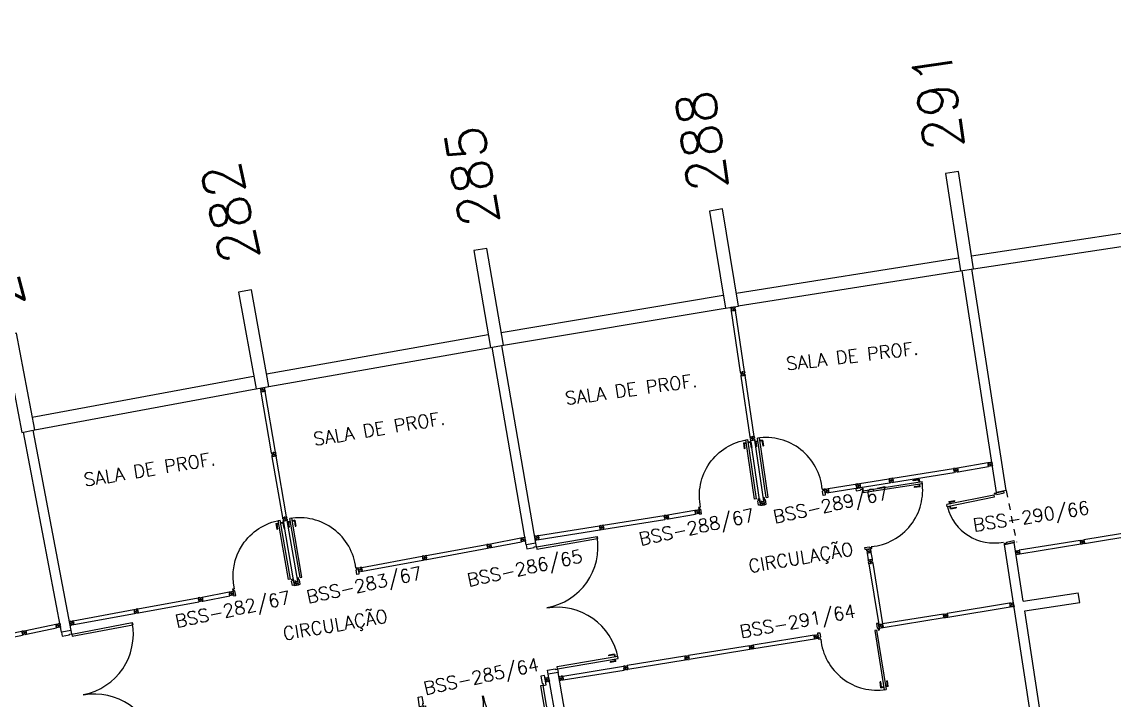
# Model space of a CAD drawing. Extents: x -152 to 150, y 325 to 437.
# Drawn here: x -79.12 to -62.45, y 415.76 to 426.11 of the extents above; entities that cross this region are included whole.
import ezdxf
from ezdxf.enums import TextEntityAlignment as Align

# ---------------------------------------------------------------- set-up
doc = ezdxf.new("R2010")
doc.units = 0
doc.header["$LTSCALE"] = 0.01
doc.header["$MEASUREMENT"] = 0
doc.header["$PDMODE"] = 98
doc.linetypes.add('HIDDEN', pattern=[0.375, 0.25, -0.125])
doc.layers.get('0').update_dxf_attribs({"linetype": 'CONTINUOUS'})
doc.layers.get('DEFPOINTS').update_dxf_attribs({"linetype": 'CONTINUOUS'})
for name, color, linetype in [('ALV', 2, 'CONTINUOUS'), ('DIV', 2, 'CONTINUOUS'), ('ESQ', 1, 'CONTINUOUS'), ('ESTR', 3, 'CONTINUOUS'), ('grapa', 1, 'HIDDEN'), ('NOPILAR1', 2, 'CONTINUOUS'), ('TEXTO', 2, 'CONTINUOUS'), ('TEXTO-CENTRO-CUSTO', 2, 'CONTINUOUS'), ('TEXTO-ENDEREÇO', 2, 'CONTINUOUS')]:
    doc.layers.add(name, color=color, linetype=linetype)
doc.styles.add('1', font='romans.shx')
doc.styles.add('NOPILAR', font='simplex.shx', dxfattribs={"height": 0.6})
doc.styles.add('UNB-100', font='simplex.shx', dxfattribs={"height": 3})
doc.styles.add('UNB-100-1', font='simplex.shx', dxfattribs={"height": 0.2})
doc.dimstyles.new('1-600', dxfattribs={"dimtxt": 1.1, "dimasz": 2.5, "dimexe": 2, "dimexo": 4, "dimgap": 0.2, "dimtad": 1, "dimdec": 0, "dimzin": 4, "dimdsep": 46, "dimlunit": 6, "dimtxsty": '1', "dimblk1": 'NONE', "dimblk2": 'NONE', "dimsah": 1, "dimcen": 0, "dimclrd": 2, "dimclre": 2, "dimclrt": 2, "dimadec": 0, "dimazin": 0, "dimtfac": 1, "dimtdec": 0, "dimtmove": 2, "dimatfit": 3, "dimldrblk": 'NONE', "dimfxl": 1, "dimtolj": 1, "dimtzin": 0, "dimarcsym": 0})

# ---------------------------------------------------------------- blocks, each defined once
blk = doc.blocks.new('PILAR-SSC')
blk.add_lwpolyline([(0, 0), (0, -1.5), (0.2, -1.5), (0.2, 0)], close=True)
blk = doc.blocks.new('DIVMT-SSC')
for p, q in [((0, 0.005), (0, -0.005)), ((0, -0.005), (0, 0.005)), ((-0.03, -0.03), (-0.03, -0.97)), ((0.006, -0.03), (-0.006, -0.03)), ((-0.005, 0), (0.005, 0)), ((0.005, 0), (-0.005, 0)), ((0.006, -0.02), (0.006, -0.03)), ((0.03, -0.03), (0.03, -0.97)), ((0.03, -0.97), (-0.03, -0.97)), ((-0.006, -0.98), (-0.006, -0.97)), ((-0.006, -0.98), (0.006, -0.98)), ((0.005, -0.97), (-0.005, -0.97)), ((0, -0.994), (0, -1.007)), ((0.006, -0.98), (0.006, -0.97)), ((0.006, -1.001), (-0.006, -1.001)), ((0, -1.02), (0, -1.021))]:
    blk.add_line(p, q)
blk.add_lwpolyline([(0.006, -0.02), (-0.006, -0.02), (0.006, -0.02), (0.006, -0.03), (0.03, -0.03), (0.03, -0.008), (0.02, -0.008), (0.02, 0.008), (0.03, 0.008), (0.03, 0.03), (0.006, 0.03), (0.006, 0.02), (-0.006, 0.02), (-0.006, 0.03), (-0.03, 0.03), (-0.03, 0.008), (-0.02, 0.008), (-0.02, -0.008), (-0.03, -0.008), (-0.03, -0.03), (-0.006, -0.03), (-0.006, -0.02), (-0.006, -0.03)])
blk = doc.blocks.new('PTDP-SSC')
at = {"color": 2}
for p, q in [((0.055, 1.015), (0.09, 1.015)), ((0.055, 0.075), (0.055, 1.015)), ((0.09, 0.075), (0.09, 1.015)), ((1.91, 0.075), (1.91, 1.015)), ((1.945, 1.015), (1.91, 1.015)), ((1.945, 0.075), (1.945, 1.015)), ((0.05, 0.075), (0, 0.075)), ((0, 0.075), (0, -0.075)), ((0.05, 0.04), (0.05, 0.075)), ((0.06, 0.04), (0.05, 0.04)), ((0.055, 0.075), (0.09, 0.075)), ((0.06, -0.075), (0.06, 0.04)), ((1.945, 0.075), (1.91, 0.075)), ((1.94, -0.075), (1.94, 0.04)), ((1.94, 0.04), (1.95, 0.04)), ((1.95, 0.04), (1.95, 0.075)), ((1.95, 0.075), (2, 0.075)), ((2, 0.075), (2, -0.075)), ((0, -0.075), (0.06, -0.075)), ((2, -0.075), (1.94, -0.075))]:
    blk.add_line(p, q, dxfattribs=at)
at = {"color": 1}
for centre, start, end in [((0.055, 0.075), 0, 90), ((1.945, 0.075), 90, 180)]:
    blk.add_arc(centre, 0.94, start, end, dxfattribs=at)
blk = doc.blocks.new('A$C31074930')
at = {"layer": 'DIV', "linetype": 'Continuous', "rotation": 180}
blk.add_blockref('PTDP-SSC', (1.97, 0.067), dxfattribs=at)
blk = doc.blocks.new('PDV2E-SSC')
at = {"layer": 'DIV'}
for p, q in [((0.034, 0.925), (0.034, 0.835)), ((0.034, 0.925), (0.074, 0.925)), ((0.044, 0.835), (0.034, 0.835)), ((0.044, 0.915), (0.044, 0.835)), ((0.044, 0.915), (0.074, 0.915)), ((0.076, 0.05), (0.076, 0.965)), ((0.106, 0.965), (0.076, 0.965)), ((0.106, 0.05), (0.106, 0.965)), ((0.148, 0.925), (0.108, 0.925)), ((0.138, 0.915), (0.108, 0.915)), ((0.138, 0.915), (0.138, 0.835)), ((0.138, 0.835), (0.148, 0.835)), ((0.148, 0.925), (0.148, 0.835)), ((0.031, 0.05), (0.031, -0.05)), ((0.051, 0.05), (0.031, 0.05)), ((0.051, 0.02), (0.051, 0.05)), ((0.051, 0.02), (0.061, 0.02)), ((0.061, -0.05), (0.061, 0.02)), ((0.076, 0.05), (0.106, 0.05)), ((0.95, 0.02), (0.94, 0.02)), ((0.94, -0.05), (0.94, 0.02)), ((0.95, 0.02), (0.95, 0.05)), ((0.95, 0.05), (0.97, 0.05)), ((0.97, 0.05), (0.97, 0.035)), ((0.97, 0.035), (0.97, -0.035)), ((0.031, -0.05), (0.061, -0.05)), ((0.97, -0.05), (0.94, -0.05)), ((0.97, -0.035), (0.97, -0.05))]:
    blk.add_line(p, q, dxfattribs=at)
at = {"layer": 'DIV', "color": 1}
blk.add_arc((0.076, 0.1), 0.865, 356.6786, 90, dxfattribs=at)
blk = doc.blocks.new('A$C73356FFD')
at = {"layer": 'DIV'}
for p, q in [((0.025, 0.03), (0.035, 0.03)), ((0.035, 0.03), (0.025, 0.03)), ((0.03, 0.025), (0.03, 0.035)), ((0.03, 0.035), (0.03, 0.025))]:
    blk.add_line(p, q, dxfattribs=at)
blk.add_lwpolyline([(0.009, 0.036), (0, 0.036), (0, 0.06), (0.022, 0.06), (0.022, 0.05), (0.038, 0.05), (0.038, 0.06), (0.06, 0.06), (0.06, 0.036), (0.05, 0.036), (0.05, 0.024), (0.06, 0.024), (0.06, 0), (0.038, 0), (0.038, 0.01), (0.022, 0.01), (0.022, 0), (0, 0), (0, 0.024), (0.009, 0.024)], close=True, dxfattribs=at)
blk = doc.blocks.new('*D68')
at = {"layer": 'DEFPOINTS', "color": 0, "transparency": 16777216}
for p in [(-16.911, 434.96), (25.872, 428.073), (25.783, 426.576), (-100.778, 416.69), (-100.424, 415.233)]:
    blk.add_point(p, dxfattribs=at)
at = {"layer": 'TEXTO-CENTRO-CUSTO', "color": 2, "lineweight": -2, "transparency": 16777216}
for p, q in [((26.11, 432.066), (26.377, 436.527)), ((-101.723, 420.577), (-102.785, 424.95))]:
    blk.add_line(p, q, dxfattribs=at)
blk.add_arc((0.36, 0.497), 434.806, 86.58537, 103.65854, dxfattribs=at)
at = {"layer": 'TEXTO-CENTRO-CUSTO', "color": 2, "transparency": 16777216, "insert": (-38.525, 434.313), "char_height": 1.1, "attachment_point": 5, "rotation": 5.122, "style": '1'}
blk.add_mtext('\\A1;Física', dxfattribs=at)
blk = doc.blocks.new('_NONE')
at = {"color": 0, "linetype": 'ByBlock'}
blk.add_circle((0, 0), 0.25, dxfattribs=at)
blk = doc.blocks.new('*D70')
at = {"layer": 'DEFPOINTS', "color": 0, "transparency": 16777216}
for p in [(-114.26, 419.921), (-107.85, 414.906), (-107.471, 413.455), (-114.89, 413.002), (-114.486, 411.557)]:
    blk.add_point(p, dxfattribs=at)
at = {"layer": 'TEXTO-CENTRO-CUSTO', "color": 2, "lineweight": -2, "transparency": 16777216}
for p, q in [((-108.86, 418.777), (-109.997, 423.13)), ((-115.966, 416.855), (-117.177, 421.189))]:
    blk.add_line(p, q, dxfattribs=at)
blk.add_arc((0.364, 0.48), 434.821, 104.63415, 105.60976, dxfattribs=at)
blk = doc.blocks.new('PD80-SSC')
at = {"color": 2}
for p, q in [((-0.777, 0.01), (-0.777, -0.03)), ((-0.777, 0.01), (-0.687, 0.01)), ((-0.687, 0), (-0.687, 0.01)), ((-0.075, 0), (0.075, 0)), ((-0.075, 0), (-0.075, -0.02)), ((0.075, -0.03), (0.075, 0)), ((-0.817, -0.065), (-0.817, -0.03)), ((-0.085, -0.03), (-0.817, -0.03)), ((-0.085, -0.065), (-0.817, -0.065)), ((-0.777, -0.105), (-0.777, -0.065)), ((-0.777, -0.105), (-0.687, -0.105)), ((-0.767, 0), (-0.767, -0.03)), ((-0.767, 0), (-0.687, 0)), ((-0.767, -0.095), (-0.767, -0.065)), ((-0.767, -0.095), (-0.687, -0.095)), ((-0.687, -0.095), (-0.687, -0.105)), ((-0.085, -0.03), (-0.085, -0.065)), ((-0.075, -0.02), (-0.04, -0.02)), ((-0.04, -0.03), (-0.04, -0.02)), ((-0.04, -0.03), (0.075, -0.03)), ((-0.075, -0.781), (-0.04, -0.781)), ((-0.075, -0.801), (-0.075, -0.781)), ((-0.075, -0.801), (0.075, -0.801)), ((-0.075, -0.802), (0.075, -0.802)), ((-0.04, -0.771), (0.075, -0.771)), ((-0.04, -0.771), (-0.04, -0.781)), ((0.075, -0.771), (0.075, -0.801))]:
    blk.add_line(p, q, dxfattribs=at)
at = {"color": 1}
blk.add_arc((-0.085, -0.03), 0.731, 182.6571, 270, dxfattribs=at)

msp = doc.modelspace()

# ---------------------------------------------------------------- linework, layer by layer
at = {"layer": 'ALV'}
for p, q in [((-64.625, 422.538), (-61.229, 423.048)), ((-64.595, 422.34), (-61.2, 422.85)), ((-68.216, 421.968), (-64.824, 422.507)), ((-68.184, 421.771), (-64.793, 422.31)), ((-64.244, 418.925), (-64.767, 422.314)), ((-64.097, 418.955), (-64.619, 422.336)), ((-71.801, 421.368), (-68.415, 421.936)), ((-71.768, 421.171), (-68.382, 421.739)), ((-75.382, 420.738), (-72, 421.334)), ((-75.347, 420.541), (-71.965, 421.137)), ((-71.422, 418.126), (-71.94, 421.142)), ((-71.274, 418.152), (-71.792, 421.167)), ((-78.957, 420.077), (-75.58, 420.702)), ((-78.92, 419.88), (-75.544, 420.505)), ((-78.365, 416.821), (-78.944, 419.876)), ((-78.512, 416.793), (-79.092, 419.848)), ((-64.097, 418.955), (-64.244, 418.925)), ((-71.274, 418.152), (-71.422, 418.126)), ((-63.974, 418.162), (-64.122, 418.133)), ((-62.445, 407.276), (-64.122, 418.133)), ((-63.836, 417.267), (-63.974, 418.162)), ((-63.836, 417.267), (-62.996, 417.395)), ((-62.973, 417.247), (-62.996, 417.395)), ((-63.813, 417.119), (-62.973, 417.247)), ((-62.335, 407.546), (-63.813, 417.119)), ((-78.365, 416.821), (-78.512, 416.793)), ((-70.935, 416.181), (-71.083, 416.155)), ((-69.362, 406.146), (-71.083, 416.155)), ((-69.256, 406.418), (-70.935, 416.181))]:
    msp.add_line(p, q, dxfattribs=at)
at = {"layer": 'DIV'}
for p, q in [((-64.839, 419.302), (-64.376, 419.381)), ((-64.376, 419.381), (-64.366, 419.322)), ((-64.876, 419.296), (-64.898, 419.292)), ((-64.894, 419.268), (-64.898, 419.292)), ((-64.885, 419.27), (-64.894, 419.268)), ((-64.883, 419.258), (-64.892, 419.256)), ((-64.892, 419.256), (-64.888, 419.233)), ((-64.867, 419.236), (-64.888, 419.233)), ((-64.885, 419.27), (-64.883, 419.258)), ((-64.876, 419.296), (-64.874, 419.286)), ((-64.859, 419.288), (-64.874, 419.286)), ((-64.868, 419.266), (-64.858, 419.268)), ((-64.858, 419.268), (-64.868, 419.266)), ((-64.852, 419.249), (-64.868, 419.246)), ((-64.867, 419.236), (-64.868, 419.246)), ((-64.863, 419.262), (-64.864, 419.272)), ((-64.864, 419.272), (-64.863, 419.262)), ((-64.86, 419.298), (-64.839, 419.302)), ((-64.86, 419.298), (-64.859, 419.288)), ((-64.851, 419.239), (-64.852, 419.249)), ((-64.851, 419.239), (-64.829, 419.242)), ((-64.844, 419.276), (-64.835, 419.278)), ((-64.844, 419.276), (-64.835, 419.278)), ((-64.842, 419.264), (-64.844, 419.276)), ((-64.844, 419.276), (-64.842, 419.264)), ((-64.842, 419.264), (-64.833, 419.266)), ((-64.842, 419.264), (-64.833, 419.266)), ((-64.839, 419.302), (-64.829, 419.242)), ((-64.839, 419.302), (-64.835, 419.278)), ((-64.835, 419.277), (-64.833, 419.267)), ((-64.829, 419.242), (-64.833, 419.266)), ((-64.829, 419.242), (-64.832, 419.263)), ((-64.832, 419.263), (-64.83, 419.245)), ((-64.829, 419.242), (-64.366, 419.322)), ((-64.362, 419.359), (-64.372, 419.357)), ((-64.372, 419.356), (-64.37, 419.346)), ((-64.36, 419.347), (-64.37, 419.345)), ((-64.36, 419.347), (-64.362, 419.359)), ((-64.347, 419.355), (-64.334, 419.357)), ((-64.342, 419.362), (-64.34, 419.35)), ((-64.322, 419.359), (-64.321, 419.359)), ((-66.813, 418.985), (-65.885, 419.134)), ((-66.804, 418.926), (-65.876, 419.075)), ((-66.368, 419.056), (-66.39, 419.053)), ((-66.386, 419.029), (-66.39, 419.053)), ((-66.368, 419.056), (-66.367, 419.047)), ((-66.351, 419.049), (-66.367, 419.047)), ((-66.355, 419.023), (-66.356, 419.033)), ((-66.356, 419.033), (-66.355, 419.023)), ((-66.352, 419.059), (-66.331, 419.062)), ((-66.352, 419.059), (-66.351, 419.049)), ((-66.336, 419.037), (-66.327, 419.039)), ((-66.336, 419.037), (-66.327, 419.039)), ((-66.334, 419.025), (-66.336, 419.037)), ((-66.336, 419.037), (-66.334, 419.025)), ((-66.331, 419.062), (-66.321, 419.003)), ((-66.331, 419.062), (-66.327, 419.039)), ((-66.327, 419.038), (-66.325, 419.028)), ((-65.885, 419.134), (-65.876, 419.075)), ((-65.872, 419.112), (-65.881, 419.11)), ((-65.881, 419.109), (-65.88, 419.099)), ((-65.87, 419.1), (-65.879, 419.098)), ((-65.87, 419.1), (-65.872, 419.112)), ((-65.857, 419.108), (-65.844, 419.11)), ((-65.851, 419.115), (-65.849, 419.103)), ((-65.831, 419.112), (-65.83, 419.112)), ((-66.851, 418.979), (-66.873, 418.976)), ((-66.869, 418.952), (-66.873, 418.976)), ((-66.859, 418.953), (-66.869, 418.952)), ((-66.858, 418.941), (-66.867, 418.94)), ((-66.867, 418.94), (-66.863, 418.916)), ((-66.841, 418.92), (-66.863, 418.916)), ((-66.859, 418.953), (-66.858, 418.941)), ((-66.851, 418.979), (-66.849, 418.969)), ((-66.833, 418.972), (-66.849, 418.969)), ((-66.843, 418.95), (-66.833, 418.951)), ((-66.833, 418.951), (-66.843, 418.95)), ((-66.827, 418.932), (-66.843, 418.93)), ((-66.841, 418.92), (-66.843, 418.93)), ((-66.837, 418.946), (-66.839, 418.956)), ((-66.839, 418.956), (-66.837, 418.946)), ((-66.835, 418.982), (-66.813, 418.985)), ((-66.835, 418.982), (-66.833, 418.972)), ((-66.826, 418.922), (-66.827, 418.932)), ((-66.826, 418.922), (-66.804, 418.926)), ((-66.819, 418.96), (-66.81, 418.961)), ((-66.819, 418.96), (-66.81, 418.961)), ((-66.817, 418.948), (-66.819, 418.96)), ((-66.819, 418.96), (-66.817, 418.948)), ((-66.817, 418.948), (-66.808, 418.949)), ((-66.817, 418.948), (-66.808, 418.949)), ((-66.813, 418.985), (-66.804, 418.926)), ((-66.813, 418.985), (-66.81, 418.961)), ((-66.809, 418.96), (-66.808, 418.95)), ((-66.804, 418.926), (-66.808, 418.949)), ((-66.804, 418.926), (-66.807, 418.947)), ((-66.807, 418.947), (-66.804, 418.929)), ((-66.377, 419.031), (-66.386, 419.029)), ((-66.375, 419.019), (-66.384, 419.017)), ((-66.384, 419.017), (-66.38, 418.994)), ((-66.359, 418.997), (-66.38, 418.994)), ((-66.377, 419.031), (-66.375, 419.019)), ((-66.36, 419.027), (-66.35, 419.029)), ((-66.35, 419.029), (-66.36, 419.027)), ((-66.344, 419.01), (-66.36, 419.007)), ((-66.359, 418.997), (-66.36, 419.007)), ((-66.343, 419), (-66.344, 419.01)), ((-66.343, 419), (-66.321, 419.003)), ((-66.334, 419.025), (-66.325, 419.027)), ((-66.334, 419.025), (-66.325, 419.027)), ((-66.321, 419.003), (-66.325, 419.027)), ((-66.321, 419.003), (-66.324, 419.024)), ((-66.324, 419.024), (-66.322, 419.006)), ((-67.818, 418.79), (-67.83, 418.788)), ((-67.827, 418.808), (-67.827, 418.809)), ((-67.827, 418.768), (-67.815, 418.769)), ((-67.827, 418.768), (-67.826, 418.758)), ((-67.823, 418.782), (-67.825, 418.796)), ((-67.815, 418.769), (-67.814, 418.76)), ((-69.295, 418.578), (-69.316, 418.575)), ((-69.313, 418.551), (-69.316, 418.575)), ((-69.303, 418.553), (-69.313, 418.551)), ((-69.301, 418.541), (-69.311, 418.539)), ((-69.311, 418.539), (-69.307, 418.516)), ((-69.303, 418.553), (-69.301, 418.541)), ((-69.295, 418.578), (-69.293, 418.569)), ((-69.277, 418.571), (-69.293, 418.569)), ((-69.277, 418.551), (-69.287, 418.549)), ((-69.287, 418.549), (-69.277, 418.551)), ((-69.283, 418.555), (-69.281, 418.545)), ((-69.281, 418.545), (-69.283, 418.555)), ((-69.279, 418.581), (-69.257, 418.584)), ((-69.279, 418.581), (-69.277, 418.571)), ((-69.263, 418.559), (-69.253, 418.561)), ((-69.263, 418.559), (-69.253, 418.561)), ((-69.263, 418.559), (-69.261, 418.547)), ((-69.261, 418.547), (-69.263, 418.559)), ((-69.261, 418.547), (-69.252, 418.549)), ((-69.261, 418.547), (-69.252, 418.549)), ((-69.257, 418.584), (-68.845, 418.654)), ((-69.257, 418.584), (-69.253, 418.561)), ((-69.257, 418.584), (-69.248, 418.525)), ((-69.253, 418.56), (-69.252, 418.55)), ((-69.248, 418.525), (-69.252, 418.549)), ((-69.251, 418.546), (-69.248, 418.528)), ((-69.248, 418.525), (-69.251, 418.546)), ((-69.248, 418.525), (-68.836, 418.595)), ((-68.845, 418.654), (-68.836, 418.595)), ((-68.832, 418.632), (-68.842, 418.631)), ((-68.841, 418.63), (-68.84, 418.62)), ((-68.83, 418.62), (-68.84, 418.619)), ((-68.83, 418.62), (-68.832, 418.632)), ((-68.817, 418.628), (-68.804, 418.631)), ((-68.811, 418.636), (-68.809, 418.623)), ((-68.792, 418.633), (-68.79, 418.633)), ((-69.285, 418.519), (-69.307, 418.516)), ((-69.271, 418.532), (-69.287, 418.529)), ((-69.285, 418.519), (-69.287, 418.529)), ((-69.269, 418.522), (-69.271, 418.532)), ((-69.269, 418.522), (-69.248, 418.525)), ((-71.963, 418.144), (-71.502, 418.234)), ((-71.502, 418.234), (-71.492, 418.175)), ((-71.489, 418.212), (-71.498, 418.21)), ((-71.498, 418.209), (-71.496, 418.2)), ((-71.486, 418.2), (-71.496, 418.199)), ((-71.486, 418.2), (-71.489, 418.212)), ((-71.474, 418.209), (-71.46, 418.211)), ((-71.468, 418.216), (-71.466, 418.204)), ((-71.448, 418.214), (-71.447, 418.214)), ((-61.958, 418.359), (-62.909, 418.205)), ((-62.909, 418.205), (-62.899, 418.145)), ((-61.948, 418.3), (-62.899, 418.145)), ((-72.001, 418.138), (-72.022, 418.134)), ((-72.018, 418.11), (-72.022, 418.134)), ((-72.009, 418.112), (-72.018, 418.11)), ((-72.007, 418.1), (-72.016, 418.098)), ((-72.016, 418.098), (-72.012, 418.075)), ((-71.99, 418.079), (-72.012, 418.075)), ((-72.009, 418.112), (-72.007, 418.1)), ((-72.001, 418.138), (-71.999, 418.128)), ((-71.983, 418.131), (-71.999, 418.128)), ((-71.993, 418.109), (-71.983, 418.11)), ((-71.983, 418.11), (-71.993, 418.109)), ((-71.976, 418.091), (-71.992, 418.088)), ((-71.99, 418.079), (-71.992, 418.088)), ((-71.987, 418.104), (-71.988, 418.114)), ((-71.988, 418.114), (-71.987, 418.104)), ((-71.985, 418.14), (-71.963, 418.144)), ((-71.985, 418.14), (-71.983, 418.131)), ((-71.974, 418.081), (-71.976, 418.091)), ((-71.974, 418.081), (-71.953, 418.085)), ((-71.968, 418.119), (-71.959, 418.121)), ((-71.968, 418.119), (-71.959, 418.121)), ((-71.966, 418.107), (-71.968, 418.119)), ((-71.968, 418.119), (-71.966, 418.107)), ((-71.966, 418.107), (-71.957, 418.109)), ((-71.966, 418.107), (-71.957, 418.109)), ((-71.963, 418.144), (-71.953, 418.085)), ((-71.963, 418.144), (-71.959, 418.121)), ((-71.959, 418.12), (-71.957, 418.11)), ((-71.953, 418.085), (-71.957, 418.109)), ((-71.953, 418.085), (-71.956, 418.106)), ((-71.956, 418.106), (-71.953, 418.088)), ((-71.953, 418.085), (-71.492, 418.175)), ((-66.207, 418.061), (-66.228, 418.057)), ((-66.224, 418.034), (-66.228, 418.057)), ((-66.215, 418.035), (-66.224, 418.034)), ((-66.215, 418.035), (-66.213, 418.023)), ((-66.207, 418.061), (-66.205, 418.051)), ((-66.189, 418.054), (-66.205, 418.051)), ((-66.199, 418.032), (-66.189, 418.033)), ((-66.189, 418.033), (-66.199, 418.032)), ((-66.193, 418.027), (-66.195, 418.038)), ((-66.195, 418.038), (-66.193, 418.027)), ((-66.191, 418.063), (-66.169, 418.067)), ((-66.191, 418.063), (-66.189, 418.054)), ((-66.175, 418.042), (-66.165, 418.043)), ((-66.175, 418.042), (-66.165, 418.043)), ((-66.173, 418.03), (-66.175, 418.042)), ((-66.175, 418.042), (-66.173, 418.03)), ((-66.169, 418.067), (-66.16, 418.008)), ((-66.169, 418.067), (-66.165, 418.043)), ((-66.165, 418.042), (-66.163, 418.032)), ((-62.953, 418.167), (-62.954, 418.167)), ((-62.927, 418.171), (-62.941, 418.169)), ((-62.935, 418.176), (-62.933, 418.164)), ((-62.914, 418.179), (-62.905, 418.181)), ((-62.913, 418.168), (-62.914, 418.179)), ((-62.913, 418.168), (-62.903, 418.169)), ((-62.905, 418.18), (-62.903, 418.17)), ((-66.213, 418.023), (-66.223, 418.022)), ((-66.223, 418.022), (-66.219, 417.998)), ((-66.197, 418.002), (-66.219, 417.998)), ((-66.219, 417.998), (-66.202, 417.898)), ((-66.202, 417.898), (-66.143, 417.907)), ((-66.183, 418.014), (-66.199, 418.012)), ((-66.197, 418.002), (-66.199, 418.012)), ((-66.181, 418.004), (-66.183, 418.014)), ((-66.181, 418.004), (-66.16, 418.008)), ((-66.177, 417.892), (-66.179, 417.901)), ((-66.178, 417.902), (-66.168, 417.903)), ((-66.165, 417.894), (-66.177, 417.892)), ((-66.174, 417.871), (-66.162, 417.873)), ((-66.173, 418.03), (-66.163, 418.031)), ((-66.173, 418.03), (-66.163, 418.031)), ((-66.169, 417.879), (-66.167, 417.866)), ((-66.165, 417.894), (-66.167, 417.903)), ((-66.16, 418.008), (-66.163, 418.031)), ((-66.16, 418.008), (-66.163, 418.028)), ((-66.163, 418.028), (-66.16, 418.011)), ((-66.16, 418.008), (-66.143, 417.907)), ((-66.165, 417.853), (-66.165, 417.852)), ((-74.931, 417.567), (-74.943, 417.565)), ((-74.94, 417.585), (-74.94, 417.586)), ((-74.939, 417.544), (-74.927, 417.546)), ((-74.939, 417.544), (-74.938, 417.535)), ((-74.936, 417.559), (-74.938, 417.572)), ((-74.927, 417.546), (-74.926, 417.537)), ((-76.365, 417.329), (-75.955, 417.408)), ((-75.955, 417.408), (-75.944, 417.349)), ((-75.941, 417.386), (-75.951, 417.385)), ((-75.95, 417.384), (-75.949, 417.374)), ((-75.939, 417.374), (-75.948, 417.373)), ((-75.939, 417.374), (-75.941, 417.386)), ((-75.926, 417.383), (-75.913, 417.385)), ((-75.92, 417.39), (-75.918, 417.378)), ((-75.901, 417.388), (-75.899, 417.388)), ((-76.402, 417.322), (-76.424, 417.318)), ((-76.42, 417.295), (-76.424, 417.318)), ((-76.41, 417.296), (-76.42, 417.295)), ((-76.408, 417.285), (-76.418, 417.283)), ((-76.418, 417.283), (-76.413, 417.259)), ((-76.392, 417.263), (-76.413, 417.259)), ((-76.41, 417.296), (-76.408, 417.285)), ((-76.402, 417.322), (-76.401, 417.312)), ((-76.385, 417.315), (-76.401, 417.312)), ((-76.384, 417.295), (-76.394, 417.293)), ((-76.394, 417.293), (-76.384, 417.295)), ((-76.378, 417.276), (-76.393, 417.273)), ((-76.392, 417.263), (-76.393, 417.273)), ((-76.39, 417.299), (-76.388, 417.289)), ((-76.388, 417.289), (-76.39, 417.299)), ((-76.387, 417.325), (-76.365, 417.329)), ((-76.387, 417.325), (-76.385, 417.315)), ((-76.376, 417.266), (-76.378, 417.276)), ((-76.376, 417.266), (-76.354, 417.27)), ((-76.37, 417.304), (-76.361, 417.306)), ((-76.37, 417.304), (-76.361, 417.306)), ((-76.37, 417.304), (-76.368, 417.292)), ((-76.368, 417.292), (-76.37, 417.304)), ((-76.368, 417.292), (-76.359, 417.294)), ((-76.368, 417.292), (-76.359, 417.294)), ((-76.365, 417.329), (-76.361, 417.306)), ((-76.365, 417.329), (-76.354, 417.27)), ((-76.361, 417.305), (-76.359, 417.295)), ((-76.354, 417.27), (-76.359, 417.294)), ((-76.358, 417.291), (-76.355, 417.273)), ((-76.354, 417.27), (-76.358, 417.291)), ((-76.354, 417.27), (-75.944, 417.349)), ((-64.044, 417.235), (-64.995, 417.08)), ((-64.022, 417.238), (-64.044, 417.235)), ((-64.044, 417.235), (-64.034, 417.176)), ((-64.044, 417.235), (-64.04, 417.211)), ((-64.031, 417.213), (-64.04, 417.211)), ((-64.031, 417.213), (-64.04, 417.211)), ((-64.04, 417.21), (-64.038, 417.2)), ((-64.029, 417.201), (-64.038, 417.199)), ((-64.029, 417.201), (-64.038, 417.199)), ((-64.034, 417.176), (-64.038, 417.199)), ((-64.029, 417.201), (-64.031, 417.213)), ((-64.031, 417.213), (-64.029, 417.201)), ((-64.022, 417.238), (-64.021, 417.228)), ((-64.021, 417.228), (-64.005, 417.231)), ((-64.004, 417.211), (-64.014, 417.209)), ((-64.014, 417.209), (-64.004, 417.211)), ((-64.009, 417.205), (-64.01, 417.215)), ((-64.01, 417.215), (-64.009, 417.205)), ((-64.006, 417.241), (-63.985, 417.244)), ((-64.006, 417.241), (-64.005, 417.231)), ((-63.99, 417.219), (-63.981, 417.221)), ((-63.99, 417.219), (-63.988, 417.207)), ((-63.988, 417.207), (-63.979, 417.209)), ((-63.981, 417.221), (-63.985, 417.244)), ((-63.979, 417.209), (-63.975, 417.185)), ((-65.039, 417.043), (-65.04, 417.042)), ((-65.014, 417.047), (-65.027, 417.045)), ((-65.022, 417.052), (-65.019, 417.04)), ((-65.001, 417.055), (-64.991, 417.057)), ((-64.999, 417.043), (-65.001, 417.055)), ((-64.999, 417.043), (-64.989, 417.045)), ((-64.995, 417.08), (-64.985, 417.021)), ((-64.991, 417.056), (-64.989, 417.046)), ((-64.034, 417.176), (-64.985, 417.021)), ((-64.034, 417.176), (-64.038, 417.196)), ((-64.038, 417.196), (-64.035, 417.178)), ((-64.012, 417.179), (-64.034, 417.176)), ((-64.014, 417.189), (-63.998, 417.192)), ((-64.012, 417.179), (-64.014, 417.189)), ((-63.997, 417.182), (-63.998, 417.192)), ((-63.997, 417.182), (-63.975, 417.185)), ((-79.058, 416.821), (-78.598, 416.919)), ((-78.598, 416.919), (-78.586, 416.86)), ((-78.584, 416.897), (-78.594, 416.895)), ((-78.593, 416.894), (-78.591, 416.884)), ((-78.582, 416.885), (-78.591, 416.883)), ((-78.582, 416.885), (-78.584, 416.897)), ((-78.569, 416.894), (-78.556, 416.897)), ((-78.564, 416.902), (-78.561, 416.889)), ((-78.544, 416.899), (-78.543, 416.899)), ((-79.095, 416.814), (-79.117, 416.809)), ((-79.112, 416.786), (-79.117, 416.809)), ((-79.103, 416.788), (-79.112, 416.786)), ((-79.1, 416.776), (-79.11, 416.774)), ((-79.11, 416.774), (-79.105, 416.751)), ((-79.083, 416.755), (-79.105, 416.751)), ((-79.103, 416.788), (-79.1, 416.776)), ((-79.095, 416.814), (-79.093, 416.804)), ((-79.077, 416.807), (-79.093, 416.804)), ((-79.086, 416.785), (-79.076, 416.787)), ((-79.076, 416.787), (-79.086, 416.785)), ((-79.07, 416.768), (-79.085, 416.765)), ((-79.083, 416.755), (-79.085, 416.765)), ((-79.08, 416.781), (-79.082, 416.791)), ((-79.082, 416.791), (-79.08, 416.781)), ((-79.079, 416.817), (-79.058, 416.821)), ((-79.079, 416.817), (-79.077, 416.807)), ((-79.068, 416.758), (-79.07, 416.768)), ((-79.068, 416.758), (-79.046, 416.762)), ((-79.062, 416.796), (-79.053, 416.798)), ((-79.062, 416.796), (-79.053, 416.798)), ((-79.06, 416.784), (-79.062, 416.796)), ((-79.062, 416.796), (-79.06, 416.784)), ((-79.06, 416.784), (-79.051, 416.786)), ((-79.06, 416.784), (-79.051, 416.786)), ((-79.058, 416.821), (-79.046, 416.762)), ((-79.058, 416.821), (-79.053, 416.798)), ((-79.053, 416.797), (-79.051, 416.787)), ((-79.046, 416.762), (-79.051, 416.786)), ((-79.046, 416.762), (-79.05, 416.783)), ((-79.05, 416.783), (-79.047, 416.765)), ((-79.046, 416.762), (-78.586, 416.86)), ((-69.002, 416.428), (-69.878, 416.285)), ((-68.993, 416.369), (-69.868, 416.226)), ((-68.981, 416.432), (-69.002, 416.428)), ((-69.002, 416.428), (-68.993, 416.369)), ((-69.002, 416.428), (-68.999, 416.404)), ((-68.989, 416.406), (-68.999, 416.404)), ((-68.989, 416.406), (-68.999, 416.404)), ((-68.998, 416.403), (-68.997, 416.394)), ((-68.987, 416.394), (-68.997, 416.393)), ((-68.987, 416.394), (-68.997, 416.393)), ((-68.993, 416.369), (-68.997, 416.393)), ((-68.993, 416.369), (-68.996, 416.39)), ((-68.996, 416.39), (-68.993, 416.372)), ((-68.971, 416.372), (-68.993, 416.369)), ((-68.987, 416.394), (-68.989, 416.406)), ((-68.989, 416.406), (-68.987, 416.394)), ((-68.981, 416.432), (-68.979, 416.422)), ((-68.979, 416.422), (-68.963, 416.424)), ((-68.963, 416.404), (-68.973, 416.403)), ((-68.973, 416.403), (-68.963, 416.404)), ((-68.973, 416.382), (-68.957, 416.385)), ((-68.971, 416.372), (-68.973, 416.382)), ((-68.967, 416.398), (-68.969, 416.408)), ((-68.969, 416.408), (-68.967, 416.398)), ((-68.965, 416.434), (-68.943, 416.438)), ((-68.965, 416.434), (-68.963, 416.424)), ((-68.955, 416.375), (-68.957, 416.385)), ((-68.955, 416.375), (-68.933, 416.379)), ((-68.949, 416.413), (-68.939, 416.414)), ((-68.949, 416.413), (-68.947, 416.401)), ((-68.947, 416.401), (-68.937, 416.402)), ((-68.939, 416.414), (-68.943, 416.438)), ((-68.937, 416.402), (-68.933, 416.379)), ((-70.864, 416.126), (-69.938, 416.275)), ((-70.854, 416.067), (-69.927, 416.216)), ((-69.916, 416.279), (-69.937, 416.276)), ((-69.937, 416.276), (-69.928, 416.216)), ((-69.937, 416.276), (-69.933, 416.252)), ((-69.924, 416.253), (-69.933, 416.252)), ((-69.924, 416.253), (-69.933, 416.252)), ((-69.933, 416.251), (-69.932, 416.241)), ((-69.922, 416.242), (-69.932, 416.24)), ((-69.922, 416.242), (-69.932, 416.24)), ((-69.928, 416.216), (-69.932, 416.24)), ((-69.928, 416.216), (-69.931, 416.237)), ((-69.931, 416.237), (-69.928, 416.219)), ((-69.906, 416.22), (-69.928, 416.216)), ((-69.922, 416.242), (-69.924, 416.253)), ((-69.924, 416.253), (-69.922, 416.242)), ((-69.922, 416.248), (-69.923, 416.248)), ((-69.916, 416.279), (-69.914, 416.269)), ((-69.914, 416.269), (-69.898, 416.272)), ((-69.897, 416.252), (-69.91, 416.25)), ((-69.898, 416.252), (-69.908, 416.25)), ((-69.908, 416.25), (-69.898, 416.252)), ((-69.908, 416.23), (-69.892, 416.232)), ((-69.906, 416.22), (-69.908, 416.23)), ((-69.905, 416.257), (-69.903, 416.245)), ((-69.902, 416.246), (-69.904, 416.256)), ((-69.904, 416.256), (-69.902, 416.246)), ((-69.9, 416.282), (-69.878, 416.285)), ((-69.9, 416.282), (-69.898, 416.272)), ((-69.89, 416.223), (-69.892, 416.232)), ((-69.89, 416.223), (-69.868, 416.226)), ((-69.884, 416.26), (-69.874, 416.262)), ((-69.884, 416.26), (-69.874, 416.262)), ((-69.884, 416.26), (-69.882, 416.248)), ((-69.882, 416.248), (-69.884, 416.26)), ((-69.882, 416.248), (-69.872, 416.25)), ((-69.882, 416.248), (-69.872, 416.25)), ((-69.874, 416.262), (-69.878, 416.285)), ((-69.878, 416.285), (-69.868, 416.226)), ((-69.874, 416.261), (-69.872, 416.251)), ((-69.872, 416.25), (-69.868, 416.226)), ((-71.112, 416.098), (-71.134, 416.094)), ((-71.134, 416.094), (-71.129, 416.07)), ((-71.134, 416.094), (-71.123, 416.035)), ((-71.12, 416.072), (-71.129, 416.07)), ((-71.12, 416.072), (-71.129, 416.07)), ((-71.129, 416.069), (-71.127, 416.06)), ((-71.118, 416.06), (-71.127, 416.059)), ((-71.118, 416.06), (-71.127, 416.059)), ((-71.123, 416.035), (-71.127, 416.059)), ((-71.126, 416.056), (-71.123, 416.038)), ((-71.123, 416.035), (-71.126, 416.056)), ((-71.101, 416.039), (-71.123, 416.035)), ((-71.12, 416.072), (-71.118, 416.06)), ((-71.118, 416.06), (-71.12, 416.072)), ((-71.112, 416.098), (-71.11, 416.088)), ((-71.11, 416.088), (-71.094, 416.091)), ((-71.104, 416.069), (-71.094, 416.071)), ((-71.094, 416.071), (-71.104, 416.069)), ((-71.103, 416.049), (-71.087, 416.052)), ((-71.101, 416.039), (-71.103, 416.049)), ((-71.1, 416.075), (-71.098, 416.065)), ((-71.098, 416.065), (-71.1, 416.075)), ((-71.096, 416.101), (-71.075, 416.105)), ((-71.096, 416.101), (-71.094, 416.091)), ((-71.085, 416.042), (-71.087, 416.052)), ((-71.085, 416.042), (-71.064, 416.046)), ((-71.08, 416.08), (-71.07, 416.081)), ((-71.08, 416.08), (-71.077, 416.068)), ((-71.077, 416.068), (-71.068, 416.07)), ((-71.07, 416.081), (-71.075, 416.105)), ((-71.068, 416.07), (-71.064, 416.046)), ((-70.908, 416.088), (-70.909, 416.088)), ((-70.882, 416.092), (-70.896, 416.09)), ((-70.89, 416.098), (-70.888, 416.085)), ((-70.869, 416.101), (-70.86, 416.102)), ((-70.867, 416.089), (-70.869, 416.101)), ((-70.867, 416.089), (-70.858, 416.09)), ((-70.864, 416.126), (-70.854, 416.067)), ((-70.86, 416.101), (-70.858, 416.091))]:
    msp.add_line(p, q, dxfattribs=at)
at = {"layer": 'ESQ'}
for p, q in [((-70.071, 416.461), (-70.159, 416.445)), ((-70.158, 416.435), (-70.159, 416.445)), ((-70.079, 416.449), (-70.158, 416.435)), ((-70.079, 416.449), (-70.074, 416.42)), ((-70.071, 416.461), (-70.064, 416.422)), ((-70.062, 416.356), (-70.067, 416.386)), ((-70.051, 416.348), (-70.058, 416.387)), ((-70.062, 416.356), (-70.141, 416.342)), ((-70.141, 416.342), (-70.139, 416.332)), ((-70.051, 416.348), (-70.139, 416.332))]:
    msp.add_line(p, q, dxfattribs=at)
at = {"layer": 'grapa'}
msp.add_line((-64.097, 418.955), (-63.939, 418.169), dxfattribs=at)

# ---------------------------------------------------------------- block references
at = {"layer": 'DIV'}
for name, p, rotation in [('A$C73356FFD', (-68.287, 421.692), 9.105230502288848), ('A$C73356FFD', (-75.464, 420.458), 10.38083050229001), ('PDV2E-SSC', (-67.825, 418.789), 8.48090000074905), ('A$C73356FFD', (-64.366, 419.322), 8.480899999889566), ('DIVMT-SSC', (-65.851, 419.109), 99.10523050229112), ('PDV2E-SSC', (-66.346, 419.021), 278.6629389887298), ('PDV2E-SSC', (-74.938, 417.565), 9.756500000749663), ('DIVMT-SSC', (-70.269, 418.392), 99.10523050229112), ('A$C73356FFD', (-68.836, 418.595), 8.480899999942306), ('DIVMT-SSC', (-71.257, 418.234), 99.10523050229112), ('A$C73356FFD', (-71.492, 418.175), 9.75649999989042), ('DIVMT-SSC', (-72.971, 417.929), 100.3808305022916), ('A$C73356FFD', (-63.886, 417.985), 99.75646669930936), ('DIVMT-SSC', (-73.955, 417.749), 100.3808305022916), ('A$C73356FFD', (-75.944, 417.349), 9.756499999943292), ('DIVMT-SSC', (-77.373, 417.114), 100.3808305022916), ('DIVMT-SSC', (-78.356, 416.934), 100.3808305022916), ('A$C73356FFD', (-78.586, 416.86), 10.73209999989026), ('PDV2E-SSC', (-66.006, 416.885), 189.0094149907363), ('A$C73356FFD', (-65.972, 416.86), 99.75646669930936), ('DIVMT-SSC', (-80.062, 416.589), 101.3564305022914)]:
    msp.add_blockref(name, p, dxfattribs=dict(at, rotation=rotation))
at = {"layer": 'DIV', "xscale": -1}
for name, p, rotation in [('DIVMT-SSC', (-68.114, 420.737), 188.4808999999884), ('DIVMT-SSC', (-67.967, 419.748), 188.4808999999884), ('DIVMT-SSC', (-75.27, 419.507), 189.7564999999896), ('PDV2E-SSC', (-67.823, 418.789), 8.480899999277023), ('DIVMT-SSC', (-67.819, 418.759), 188.4808999999884), ('DIVMT-SSC', (-75.101, 418.521), 189.7564999999896), ('DIVMT-SSC', (-74.931, 417.536), 189.7564999999896), ('PDV2E-SSC', (-74.936, 417.565), 9.756499999279145), ('DIVMT-SSC', (-62.934, 418.17), 279.2426533981825), ('DIVMT-SSC', (-66.168, 417.873), 9.242653398183514), ('DIVMT-SSC', (-65.02, 417.046), 279.2426533981825), ('DIVMT-SSC', (-66.994, 416.725), 279.2426533981825), ('DIVMT-SSC', (-67.981, 416.564), 279.2426533981825), ('A$C73356FFD', (-70.854, 416.067), 9.866983900584252)]:
    msp.add_blockref(name, p, dxfattribs=dict(at, rotation=rotation))
at = {"layer": 'DIV', "xscale": 0.9800000000000092, "yscale": 0.9800000000000092, "zscale": 0.9800000000000092, "rotation": 9.756466699327806}
msp.add_blockref('A$C31074930', (-73.019, 415.671), dxfattribs=at)
at = {"layer": 'ESQ'}
for name, p, rotation in [('PD80-SSC', (-64.207, 418.933), 11.54182856706511), ('PTDP-SSC', (-71.348, 418.139), 279.7564724557558), ('PTDP-SSC', (-78.439, 416.807), 280.7320724557555)]:
    msp.add_blockref(name, p, dxfattribs=dict(at, rotation=rotation))
at = {"layer": 'ESTR'}
for p, rotation in [((-65.021, 423.792), 8.780487804876804), ((-68.622, 423.219), 9.268292682925383), ((-72.219, 422.616), 9.756097560976395), ((-75.81, 421.982), 10.24390243902363), ((-79.395, 421.317), 10.73170731707239)]:
    msp.add_blockref('PILAR-SSC', p, dxfattribs=dict(at, rotation=rotation))

# ---------------------------------------------------------------- texts
at = {"layer": 'NOPILAR1', "style": 'NOPILAR'}
for s, rotation, p in [('291', 98.1167, (-64.737, 424.193)), ('288', 98.1167, (-68.34, 423.566)), ('285', 99.6696, (-71.824, 423.038)), ('282', 102.2855, (-75.48, 422.501)), ('279', 104.5371, (-79.057, 421.795))]:
    msp.add_text(s, height=0.6, rotation=rotation, dxfattribs=at).set_placement(p)
at = {"layer": 'TEXTO', "style": 'UNB-100'}
for s, rotation, p in [('SALA DE PROF.', 6.916, (-67.443, 420.788)), ('SALA DE PROF.', 7.8545, (-70.813, 420.261)), ('SALA DE PROF.', 9.2904, (-74.651, 419.638)), ('SALA DE PROF.', 9.3451, (-78.154, 419.017)), ('CIRCULAÇÃO', 9.5967, (-68.012, 417.7)), ('CIRCULAÇÃO', 9.8883, (-75.115, 416.67))]:
    msp.add_text(s, height=0.2, rotation=rotation, dxfattribs=at).set_placement(p)
at = {"layer": 'TEXTO-ENDEREÇO', "style": 'UNB-100-1'}
for s, rotation, p in [('BSS-289/67', 12.1793, (-66.754, 418.64)), ('BSS-290/66', 8.7958, (-63.701, 418.463)), ('BSS-288/67', 12.1793, (-68.8, 418.301)), ('BSS-286/65', 12.1793, (-71.421, 417.675)), ('BSS-283/67', 12.1793, (-73.873, 417.419)), ('BSS-282/67', 12.1793, (-75.878, 417.046)), ('BSS-291/64', 10.4002, (-67.262, 416.862)), ('BSS-285/64', 12.1793, (-72.086, 416.023))]:
    msp.add_text(s, height=0.2, rotation=rotation, dxfattribs=at).set_placement(p, align=Align.CENTER)

# ---------------------------------------------------------------- dimensions: what is measured, and where the dimension line sits
at = {"layer": 'TEXTO-CENTRO-CUSTO'}
for base, line1, line2, text, picture, middle in [((-16.911, 434.96), ((-100.778, 416.69), (-100.424, 415.233)), ((25.872, 428.073), (25.783, 426.576)), 'Física', '*D68', (-38.525, 434.313)), ((-114.26, 419.921), ((-114.89, 413.002), (-114.486, 411.557)), ((-107.85, 414.906), (-107.471, 413.455)), ' ', '*D70', (-0.757, 435.187))]:
    dim = msp.add_angular_dim_2l(base=base, line1=line1, line2=line2, text=text, dimstyle='1-600', override={"dimazin": 1}, dxfattribs=at)
    dim.commit()
    dim.dimension.update_dxf_attribs({"geometry": picture, "text_midpoint": middle})

doc.saveas('drawing.dxf')
